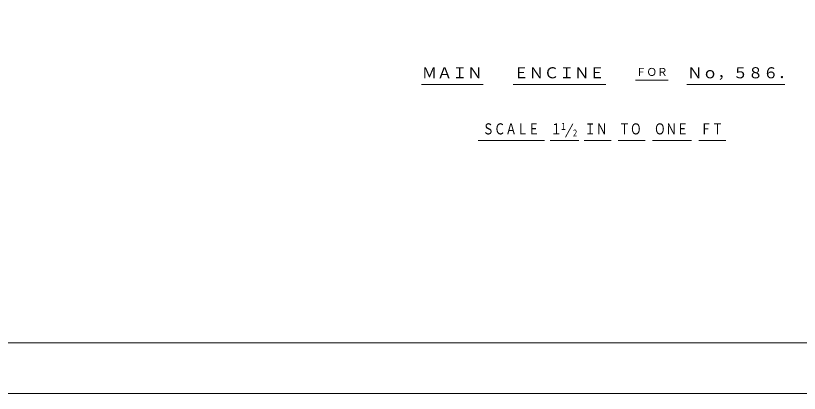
# Model space of a CAD drawing. Units: millimetres, scale not verified. Extents: x -5945 to 5945, y -4205 to 4205.
# Drawn here: x 203 to 3305, y -4205 to -2708 of the extents above; entities that cross this region are included whole.
import ezdxf
from ezdxf.enums import TextEntityAlignment as Align

# ---------------------------------------------------------------- set-up
doc = ezdxf.new("R2010")
doc.units = ezdxf.units.MM
doc.header["$LTSCALE"] = 10
doc.layers.add('0-0_0', color=3, linetype='Continuous', lineweight=18)
doc.layers.add('0-F_枠', color=3, linetype='Continuous', lineweight=18)
doc.styles.add('ＭＳ ゴシック', font='')
doc.styles.get('ＭＳ ゴシック').set_extended_font_data('MS Gothic')

msp = doc.modelspace()

# ---------------------------------------------------------------- linework, layer by layer
at = {"layer": '0-0_0', "color": 2}
for p, q in [((2656.17, -2964.17), (2785.8, -2964.17)), ((1808.63, -2981.13), (2053.89, -2981.13)), ((2171.78, -2981.13), (2539.18, -2981.13)), ((2859.37, -2981.13), (3247.23, -2981.13)), ((2378.68, -3189.41), (2407.57, -3136.18)), ((2032.85, -3203.45), (2295.85, -3203.45)), ((2318.5, -3203.45), (2432.05, -3203.45)), ((2452.64, -3203.45), (2559.64, -3203.45)), ((2588.06, -3203.45), (2695.06, -3203.45)), ((2723.47, -3203.45), (2878.47, -3203.45)), ((2906.89, -3203.45), (3013.89, -3203.45))]:
    msp.add_line(p, q, dxfattribs=at)
at = {"layer": '0-F_枠'}
msp.add_line((-5945, -4205), (5945, -4205), dxfattribs=at)
msp.add_lwpolyline([(-5745, -4005), (5744.9, -4005), (5744.9, 4005)], dxfattribs=at)

# ---------------------------------------------------------------- texts
at = {"layer": '0-0_0', "color": 2, "style": 'ＭＳ ゴシック'}
for s, height, p in [('ＭＡＩＮ', 43.99, (1810.63, -2969.59)), ('ＥＮＣＩＮＥ', 43.99, (2173.78, -2969.59)), ('ＦＯＲ', 30.79, (2657.57, -2956.09)), ('Ｎｏ，５８６．', 43.99, (2861.38, -2969.59))]:
    msp.add_text(s, height=height, dxfattribs=at).set_placement(p, align=Align.BOTTOM_LEFT)
at = {"layer": '0-0_0', "color": 2, "style": 'ＭＳ ゴシック', "width": 0.75}
for s, height, p in [('ＳＣＡＬＥ', 43.99, (2051.23, -3191.9)), ('１', 43.99, (2320.5, -3191.9)), ('１', 26.39, (2357.51, -3168.44)), ('２', 26.39, (2402.65, -3194.61)), ('ＩＮ', 43.99, (2454.64, -3191.9)), ('ＴＯ', 43.99, (2590.06, -3191.9)), ('ＯＮＥ', 43.99, (2730.11, -3191.9)), ('ＦＴ', 43.99, (2913.09, -3191.9))]:
    msp.add_text(s, height=height, dxfattribs=at).set_placement(p, align=Align.BOTTOM_LEFT)

doc.saveas('drawing.dxf')
